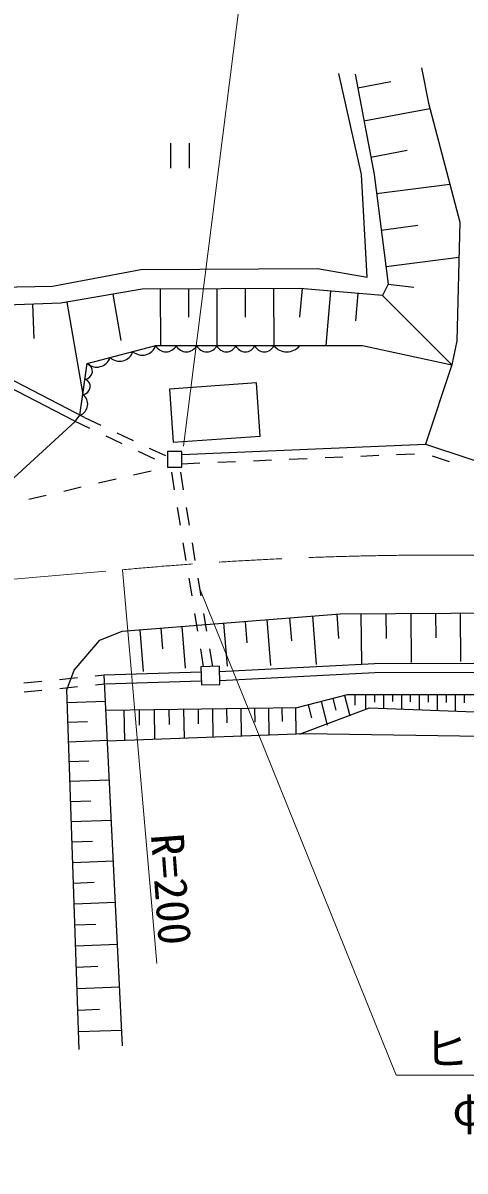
# Model space of a CAD drawing. Units: millimetres, scale not verified. Extents: x 40000 to 680000, y 20000 to 380000.
# Drawn here: x 297228 to 321910, y 252087 to 316196 of the extents above; entities that cross this region are included whole.
import ezdxf
from ezdxf.enums import TextEntityAlignment as Align

# ---------------------------------------------------------------- set-up
doc = ezdxf.new("R2010")
doc.units = ezdxf.units.MM
doc.header["$LTSCALE"] = 1000
doc.linetypes.add('CHAIN', pattern=[18.5, 12, -1.5, 3.5, -1.5])
for name, color, linetype, lineweight in [('M-BGD', 7, 'Continuous', 25), ('M-BMK', 2, 'CHAIN', 13), ('M-STR-HTXT', 7, 'Continuous', 13)]:
    doc.layers.add(name, color=color, linetype=linetype, lineweight=lineweight)
doc.styles.add('ＭＳ ゴシック', font='')
doc.styles.get('ＭＳ ゴシック').set_extended_font_data('MS Gothic')

msp = doc.modelspace()

# ---------------------------------------------------------------- linework, layer by layer
at = {"layer": 'M-BGD'}
for p, q in [((315915, 312570), (317758, 312920)), ((316266, 310727), (319951, 311428)), ((305463, 309492), (305463, 308092)), ((306513, 309492), (306513, 308092)), ((316650, 308703), (318674, 309088)), ((316972, 306669), (321059, 307197)), ((317235, 304635), (319270, 304897)), ((317498, 302600), (321567, 303125)), ((304886, 301337), (304901, 298178)), ((306466, 301344), (306473, 299764)), ((308045, 301351), (308060, 298178)), ((309632, 301358), (309639, 299772)), ((311219, 301365), (311233, 298178)), ((312812, 301361), (312676, 299774)), ((317625, 301609), (319053, 301445)), ((302250, 301048), (302697, 298474)), ((314400, 301226), (314139, 298178)), ((315924, 301095), (315793, 299572)), ((317310, 300977), (321164, 297115)), ((297762, 300490), (297826, 298571)), ((299676, 300600), (300571, 295452)), ((300149, 293939), (300406, 294293)), ((300149, 293939), (295449, 289637)), ((300041, 293989), (300946, 293564)), ((300662, 294161), (301567, 293735)), ((301851, 293138), (302756, 292713)), ((302472, 293310), (303377, 292885)), ((304282, 292459), (305187, 292034)), ((303661, 292288), (304566, 291862)), ((308100, 291668), (309099, 291711)), ((310098, 291754), (311097, 291797)), ((312096, 291840), (313095, 291883)), ((314094, 291926), (315094, 291968)), ((316093, 292011), (317092, 292054)), ((318091, 292097), (319090, 292140)), ((320067, 292028), (321016, 291712)), ((303403, 290959), (304377, 291183)), ((305695, 290121), (305533, 291108)), ((306199, 290134), (306037, 291121)), ((306102, 291582), (307101, 291625)), ((301454, 290509), (302428, 290734)), ((297556, 289611), (298531, 289835)), ((299505, 290060), (300479, 290285)), ((306019, 288147), (305857, 289134)), ((306524, 288161), (306362, 289148)), ((306344, 286174), (306181, 287161)), ((306848, 286187), (306686, 287174)), ((306668, 284200), (306506, 285187)), ((307172, 284214), (307010, 285200)), ((306992, 282227), (306830, 283213)), ((307497, 282240), (307334, 283227)), ((309635, 282780), (309731, 281576)), ((310840, 282876), (311041, 280323)), ((312116, 282976), (312217, 281700)), ((313392, 283077), (313605, 280372)), ((314744, 283184), (314851, 281831)), ((316100, 283207), (316120, 280421)), ((317493, 283217), (317503, 281824)), ((318887, 283227), (318906, 280481)), ((320260, 283237), (320270, 281864)), ((321633, 283247), (321652, 280542)), ((303762, 282317), (303947, 279975)), ((304933, 282409), (305026, 281238)), ((306104, 282502), (306288, 280175)), ((308431, 282685), (308621, 280277)), ((307316, 280253), (307154, 281240)), ((307821, 280267), (307659, 281253)), ((299269, 279541), (300264, 279640)), ((301259, 279739), (301770, 279790)), ((301770, 279790), (307171, 279961)), ((302793, 259081), (301770, 279790)), ((297279, 279344), (298274, 279442)), ((297292, 278843), (298288, 278941)), ((299283, 279040), (300278, 279139)), ((301273, 279238), (301795, 279290)), ((301795, 279290), (307184, 279461)), ((299693, 278245), (301843, 278320)), ((313871, 278303), (314210, 276990)), ((314527, 278473), (314697, 277816)), ((315184, 278642), (315477, 277505)), ((315766, 278681), (315766, 278094)), ((316354, 278681), (316354, 277860)), ((316854, 278681), (316854, 278271)), ((317354, 278681), (317354, 277923)), ((317854, 278681), (317854, 278302)), ((318354, 278681), (318354, 277884)), ((318854, 278681), (318854, 278283)), ((319354, 278681), (319354, 277846)), ((319854, 278681), (319854, 278263)), ((320354, 278681), (320354, 277807)), ((320854, 278681), (320854, 278244)), ((321354, 278681), (321354, 277769)), ((321854, 278681), (321854, 278225)), ((302868, 277814), (302892, 276132)), ((303709, 277826), (303721, 276985)), ((304551, 277838), (304574, 276192)), ((305374, 277850), (305385, 277027)), ((306197, 277862), (306220, 276251)), ((307002, 277873), (307014, 277068)), ((307808, 277885), (307831, 276308)), ((308596, 277896), (308608, 277108)), ((309385, 277907), (309407, 276364)), ((310156, 277919), (310167, 277147)), ((310928, 277930), (310949, 276420)), ((311683, 277940), (311693, 277185)), ((312438, 277951), (312459, 276473)), ((313155, 278119), (313340, 277403)), ((299731, 277154), (300822, 277192)), ((299769, 276063), (301950, 276140)), ((299808, 274957), (300914, 274995)), ((299846, 273850), (302060, 273927)), ((299886, 272727), (301008, 272766)), ((299925, 271604), (302171, 271683)), ((299965, 270465), (301104, 270505)), ((300004, 269325), (302283, 269405)), ((300045, 268169), (301201, 268210)), ((300085, 267013), (302397, 267094)), ((300126, 265840), (301299, 265881)), ((300167, 264667), (302513, 264749)), ((300209, 263477), (301399, 263519)), ((300250, 262287), (302631, 262370)), ((300293, 261079), (301500, 261121)), ((300335, 259871), (302750, 259956))]:
    msp.add_line(p, q, dxfattribs=at)
for points in [[(319481, 313688), (319876, 311714), (321613, 305081), (321455, 298449), (321164, 297115), (319709, 292681)], [(315770, 313334), (316836, 307728), (317625, 301609), (317310, 300977), (312690, 301372), (303886, 301332), (299346, 300543), (295793, 300424), (294885, 300701), (293898, 312071)], [(294806, 312308), (295872, 301451), (298872, 301490), (303807, 302438), (313677, 302477), (316441, 302003), (316125, 307728), (314862, 313374)], [(300662, 294161), (293397, 297922), (292202, 312363)], [(300041, 293989), (292743, 297767), (291548, 312208)], [(300406, 294293), (300817, 297176), (304643, 298178), (316183, 298178), (321164, 297115)], [(300406, 294293), (300571, 295452), (300817, 297176), (304643, 298178), (308060, 298178), (311233, 298178), (312679, 298178)], [(306102, 292097), (319709, 292681), (327023, 290252)], [(300370, 258872), (299668, 278958), (300093, 280052), (301520, 281722), (302765, 282238), (314931, 283199), (324205, 283265), (335207, 282961), (340625, 282459)], [(308208, 279975), (316856, 280435), (328625, 280450)], [(308221, 279475), (316870, 279935), (328638, 279950)], [(361339, 275407), (361740, 271332), (354664, 272638), (343974, 276221), (335744, 278043), (330459, 278560), (322867, 278681), (315335, 278681), (312511, 277952), (301868, 277800)], [(312669, 276481), (316581, 277952), (333193, 277315), (339024, 276130), (345766, 274369), (352447, 271939), (357518, 270815), (365536, 269024), (370152, 267930), (375133, 266959), (382128, 265867)], [(373137, 252087), (384942, 253588), (383521, 264050), (370910, 266600), (352151, 271137), (343426, 273960), (335214, 276167), (312983, 276492), (301952, 276098)]]:
    msp.add_lwpolyline(points, dxfattribs=at)
for points in [[(305608, 292791), (310478, 293132), (310270, 296095), (305400, 295754)], [(305294, 291394), (306102, 291394), (306102, 292261), (305294, 292261)], [(307190, 279229), (308227, 279256), (308200, 280277), (307163, 280249)]]:
    msp.add_lwpolyline(points, close=True, dxfattribs=at)
for centre, radius, start, end in [((303892, 298442), 796, 228.74933, 340.60345), ((305212, 298466), 638, 206.84583, 333.15417), ((306351, 298466), 638, 206.84583, 333.15417), ((307490, 298466), 638, 206.84583, 333.15417), ((308588, 298402), 575, 203.00752, 336.99248), ((309646, 298402), 575, 203.00752, 336.99248), ((310704, 298402), 575, 203.00752, 336.99248), ((311956, 298750), 922, 218.35392, 321.64608), ((301341, 297774), 796, 228.74933, 340.60345), ((302617, 298108), 796, 228.74933, 340.60345), ((300661, 296758), 446, 274.28032, 69.52056), ((300538, 295897), 446, 274.28032, 69.52056), ((300177, 294917), 665, 290.15208, 53.64879)]:
    msp.add_arc(centre, radius, start, end, dxfattribs=at)
at = {"layer": 'M-BMK'}
msp.add_line((271470, 282925), (302779, 285662), dxfattribs=at)
msp.add_arc((320457, 95396), 191086, 77.48937, 95.30841, dxfattribs=at)
at = {"layer": 'M-STR-HTXT'}
for p, q in [((306187, 292565), (311425, 333842)), ((302779, 285662), (304701, 263669))]:
    msp.add_line(p, q, dxfattribs=at)
msp.add_lwpolyline([(307108, 284606), (318069, 257448), (341055, 257448)], dxfattribs=at)

# ---------------------------------------------------------------- texts
at = {"layer": 'M-STR-HTXT', "style": 'ＭＳ ゴシック'}
for s, rotation, p in [('R=200', 274.214, (305512, 267828)), ('φ400  L=11.5', 0.434, (329008, 255600))]:
    msp.add_text(s, height=1833, rotation=rotation, dxfattribs=at).set_placement(p, align=Align.MIDDLE_CENTER)
msp.add_text('ヒューム管', height=1833, dxfattribs=at).set_placement((325873, 257448), align=Align.BOTTOM_CENTER)

doc.saveas('drawing.dxf')
